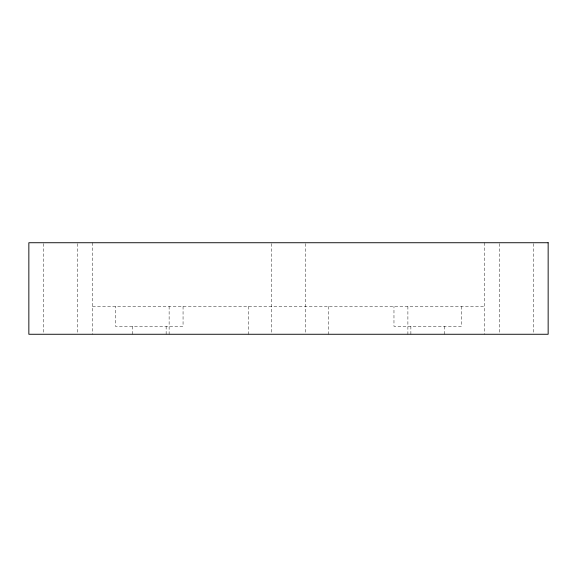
<?xml version="1.0" encoding="UTF-8"?>
<svg xmlns="http://www.w3.org/2000/svg" width="577" height="577" viewBox="0 0 577 577"><rect width="100%" height="100%" fill="white"/><g stroke="black" fill="none" stroke-linecap="round" stroke-linejoin="round"><path stroke-width="0.43" stroke-dasharray="2.88 2.16" d="M92.522 306.409L484.5 306.409M533.235 243.631L533.235 333.369M499.415 243.631L499.415 334.263M484.5 242.737L484.5 334.263M461.622 306.409L461.622 326.308L393.968 326.308L393.968 306.409M444.708 326.308L444.708 334.263M410.882 326.308L410.882 334.263M407.896 306.409L407.896 334.263M328.306 306.409L328.306 334.263M305.421 243.631L305.421 334.263M271.601 243.631L271.601 334.263M248.716 306.409L248.716 334.263M183.053 306.409L183.053 326.308L115.407 326.308L115.407 306.409M169.126 306.409L169.126 334.263M166.14 326.308L166.14 334.263M132.313 326.308L132.313 334.263M92.522 242.737L92.522 334.263M77.599 243.631L77.599 334.263M43.773 243.631L43.773 334.263"/><path stroke-width="0.87" d="M548.15 242.737L28.85 242.737L28.85 334.263L548.15 334.263L548.15 242.737"/></g></svg>
